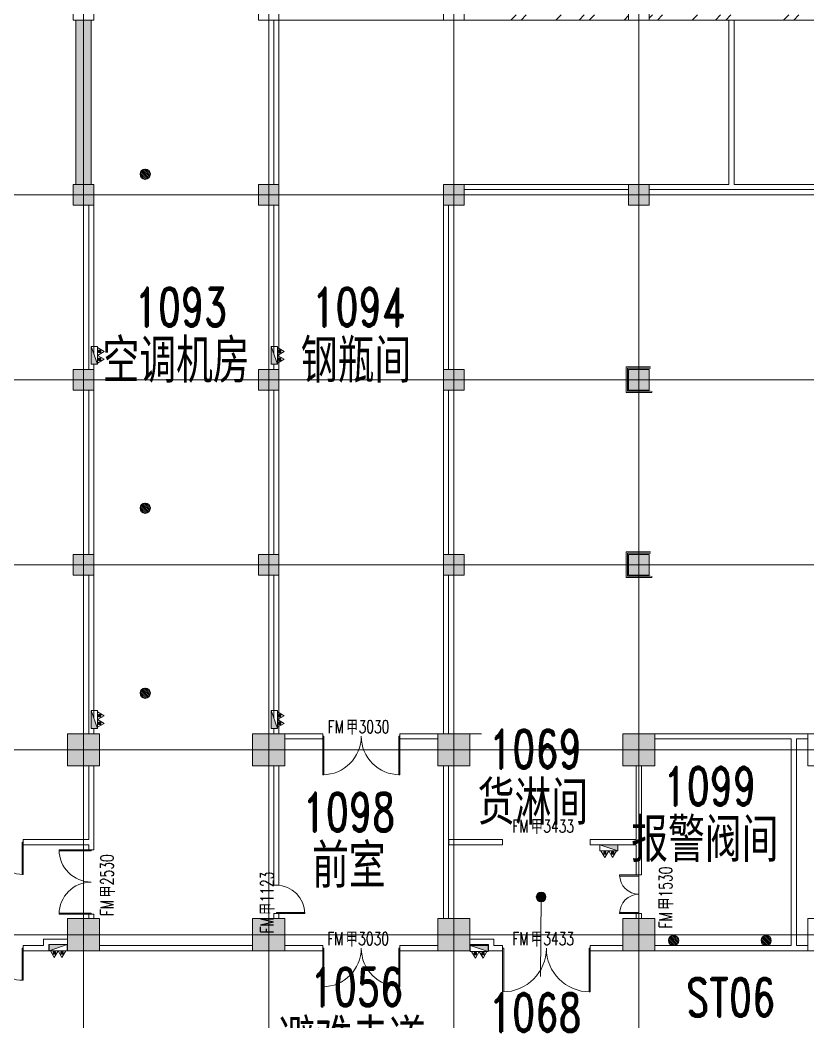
# Model space of a CAD drawing. Header units: millimetres. Extents: x -76632 to 443185, y -33181 to 192400.
# Drawn here: x 91130 to 121775, y 39805 to 78800 of the extents above; entities that cross this region are included whole.
import ezdxf

# ---------------------------------------------------------------- set-up
doc = ezdxf.new("R2010")
doc.units = ezdxf.units.MM
doc.linetypes.add('轴网线', pattern=[22.04, 18.38, -1.83, 0, -1.83])
doc.layers.get('0').update_dxf_attribs({"color": 8})
doc.layers.get('Defpoints').update_dxf_attribs({"color": 8})
for name, color, linetype, lineweight in [('A-ANNO-DIMS', 8, 'Continuous', 9), ('A-AREA-IDEN', 8, 'Continuous', 9), ('A-DETL-GENF', 8, 'Continuous', 18), ('A-DOOR', 8, 'Continuous', 5), ('A-DOOR-IDEN', 8, 'Continuous', 9), ('A-DOOR-OPNG', 8, 'Continuous', 5), ('A-GENM', 8, 'Continuous', 5), ('A-WALL', 8, 'Continuous', 5), ('A-WALL-PATT', 8, 'Continuous', 9), ('M-EQPM', 8, 'Continuous', 5), ('P-PIPE', 8, 'Continuous', 5), ('S-COLS', 8, 'Continuous', 5), ('S-GRID', 8, 'Continuous', 9)]:
    doc.layers.add(name, color=color, linetype=linetype, lineweight=lineweight)
doc.styles.add('RomanD', font='romand__.ttf', dxfattribs={"width": 0.7, "height": 1500})
doc.styles.add('RomanD_1', font='romand__.ttf', dxfattribs={"width": 0.7, "height": 500})
doc.styles.add('RomanD_6', font='romand__.ttf', dxfattribs={"width": 0.65, "height": 350})
doc.styles.add('仿宋_2', font='simfang.ttf', dxfattribs={"width": 0.7, "height": 1500})
doc.styles.add('微软雅黑', font='Microsoft YaHei.ttf', dxfattribs={"width": 0.7, "height": 500})
doc.dimstyles.new('0_5', dxfattribs={"dimscale": 304.8, "dimtxt": 351.251157, "dimasz": 0, "dimexe": 0.82021, "dimexo": 0.0625, "dimgap": 0, "dimtad": 1, "dimdec": 0, "dimzin": 0, "dimdsep": 46, "dimtxsty": 'RomanD_6', "dimblk1": 'NONE', "dimblk2": 'NONE', "dimsah": 1, "dimcen": 0.09, "dimazin": 0, "dimtfac": 1, "dimtdec": 4, "dimtix": 1, "dimtmove": 0, "dimatfit": 3, "dimfxl": 0.82021, "dimfxlon": 1, "dimtvp": 1, "dimtolj": 1, "dimtzin": 0, "dimlwd": 18, "dimlwe": 18, "dimarcsym": 2})
doc.dimstyles.new('0_7mm', dxfattribs={"dimscale": 304.8, "dimtxt": 351.251157, "dimasz": 0.82021, "dimexe": 1.64042, "dimexo": 0.0625, "dimgap": 0, "dimtad": 1, "dimdec": 0, "dimzin": 0, "dimdsep": 46, "dimtxsty": 'RomanD_6', "dimblk1": 'OBLIQUE', "dimblk2": 'OBLIQUE', "dimsah": 1, "dimcen": 0.09, "dimazin": 0, "dimtfac": 1, "dimtdec": 4, "dimtix": 1, "dimtmove": 0, "dimatfit": 3, "dimfxl": 1.64042, "dimfxlon": 1, "dimtvp": 1, "dimtolj": 1, "dimtzin": 0, "dimlwd": 18, "dimlwe": 18, "dimarcsym": 2})

# ---------------------------------------------------------------- blocks, each defined once
blk = doc.blocks.new('X-ST-F3-01-C-001_HLP2_rvt-1-LAY-1F-1_500-A')
at = {"layer": 'S-COLS', "true_color": 0x808080}
for points in [[(93800, 71600), (94000, 71600), (94000, 72400), (93200, 72400), (93200, 71600), (93300, 71600)], [(101000, 71600), (101200, 71600), (101200, 72400), (100400, 72400), (100400, 71600), (100900, 71600)], [(107794, 71600), (108400, 71600), (108400, 72400), (107600, 72400), (107600, 71600)], [(114800, 71600), (115600, 71600), (115600, 72400), (114800, 72400), (114800, 72200)], [(93800, 64400), (94000, 64400), (94000, 65200), (93200, 65200), (93200, 64400)], [(101000, 64400), (101200, 64400), (101200, 65200), (100400, 65200), (100400, 64400), (100735, 64400)], [(107800, 64400), (108400, 64400), (108400, 65200), (107600, 65200), (107600, 64400), (107726, 64400)], [(115600, 64400), (115600, 65200), (114800, 65200), (114800, 64400)], [(93200, 57200), (94000, 57200), (94000, 58000), (93200, 58000), (93200, 57785)], [(101200, 57200), (101200, 58000), (100400, 58000), (100400, 57200), (101156, 57200)], [(107800, 57200), (108400, 57200), (108400, 58000), (107600, 58000), (107600, 57200), (107658, 57200)], [(115600, 57200), (115600, 58000), (114800, 58000), (114800, 57200), (115300, 57200)], [(92975, 49775), (94225, 49775), (94225, 51025), (92975, 51025), (92975, 50647)], [(101158, 49775), (101425, 49775), (101425, 51025), (100175, 51025), (100175, 49775), (101000, 49775)], [(107375, 49775), (108625, 49775), (108625, 51025), (107375, 51025), (107375, 50647)], [(115825, 49775), (115825, 51025), (114575, 51025), (114575, 49775)], [(94225, 42575), (94225, 43825), (92975, 43825), (92975, 42575)], [(101425, 42575), (101425, 43825), (100175, 43825), (100175, 42575), (100735, 42575)], [(107375, 42575), (108625, 42575), (108625, 43825), (107375, 43825), (107375, 42699)], [(114575, 42575), (115825, 42575), (115825, 43825), (114575, 43825), (114575, 42741)]]:
    blk.add_hatch(color=8, dxfattribs=at).paths.add_polyline_path(points, flags=0)
at = {"layer": 'S-COLS', "color": 7, "lineweight": 9}
for p, q in [((93200, 79600), (93200, 78800)), ((94000, 78800), (94000, 79600)), ((100400, 79600), (100400, 78800)), ((101200, 78800), (101200, 79600)), ((107600, 79600), (107600, 78800)), ((108400, 78800), (108400, 79600)), ((114800, 79600), (114800, 78800)), ((115600, 78800), (115600, 79600)), ((93200, 78800), (94000, 78800)), ((100400, 78800), (101200, 78800)), ((107600, 78800), (108400, 78800)), ((114800, 78800), (115600, 78800)), ((94000, 72400), (93200, 72400)), ((93200, 72400), (93200, 71600)), ((94000, 71600), (94000, 72400)), ((101200, 72400), (100400, 72400)), ((100400, 72400), (100400, 71600)), ((101200, 71600), (101200, 72400)), ((108400, 72400), (107600, 72400)), ((107600, 72400), (107600, 71600)), ((108400, 71600), (108400, 72400)), ((115600, 72400), (114800, 72400)), ((114800, 72400), (114800, 71600)), ((115600, 71600), (115600, 72400)), ((93200, 71600), (94000, 71600)), ((100400, 71600), (101200, 71600)), ((107600, 71600), (108400, 71600)), ((114800, 71600), (115600, 71600)), ((94000, 65200), (93200, 65200)), ((93200, 65200), (93200, 64400)), ((94000, 64400), (94000, 65200)), ((101200, 65200), (100400, 65200)), ((100400, 65200), (100400, 64400)), ((101200, 64400), (101200, 65200)), ((108400, 65200), (107600, 65200)), ((107600, 65200), (107600, 64400)), ((108400, 64400), (108400, 65200)), ((115600, 65200), (114800, 65200)), ((114800, 65200), (114800, 64400)), ((115600, 64400), (115600, 65200)), ((93200, 64400), (94000, 64400)), ((100400, 64400), (101200, 64400)), ((107600, 64400), (108400, 64400)), ((114800, 64400), (115600, 64400)), ((94000, 58000), (93200, 58000)), ((93200, 58000), (93200, 57200)), ((94000, 57200), (94000, 58000)), ((101200, 58000), (100400, 58000)), ((100400, 58000), (100400, 57200)), ((101200, 57200), (101200, 58000)), ((108400, 58000), (107600, 58000)), ((107600, 58000), (107600, 57200)), ((108400, 57200), (108400, 58000)), ((115600, 58000), (114800, 58000)), ((114800, 58000), (114800, 57200)), ((115600, 57200), (115600, 58000)), ((93200, 57200), (94000, 57200)), ((100400, 57200), (101200, 57200)), ((107600, 57200), (108400, 57200)), ((114800, 57200), (115600, 57200)), ((94225, 51025), (92975, 51025)), ((92975, 51025), (92975, 49775)), ((94225, 49775), (94225, 51025)), ((101425, 51025), (100175, 51025)), ((100175, 51025), (100175, 49775)), ((101425, 49775), (101425, 51025)), ((108625, 51025), (107375, 51025)), ((107375, 51025), (107375, 49775)), ((108625, 49775), (108625, 51025)), ((115825, 51025), (114575, 51025)), ((114575, 51025), (114575, 49775)), ((115825, 49775), (115825, 51025)), ((123025, 51025), (121775, 51025)), ((121775, 51025), (121775, 49775)), ((92975, 49775), (94225, 49775)), ((100175, 49775), (101425, 49775)), ((107375, 49775), (108625, 49775)), ((114575, 49775), (115825, 49775)), ((121775, 49775), (123025, 49775)), ((94225, 43825), (92975, 43825)), ((92975, 43825), (92975, 42575)), ((94225, 42575), (94225, 43825)), ((101425, 43825), (100175, 43825)), ((100175, 43825), (100175, 42575)), ((101425, 42575), (101425, 43825)), ((108625, 43825), (107375, 43825)), ((107375, 43825), (107375, 42575)), ((108625, 42575), (108625, 43825)), ((115825, 43825), (114575, 43825)), ((114575, 43825), (114575, 42575)), ((115825, 42575), (115825, 43825)), ((122175, 43825), (121775, 43825)), ((121775, 43825), (121775, 42575)), ((92975, 42575), (94225, 42575)), ((100175, 42575), (101425, 42575)), ((107375, 42575), (108625, 42575)), ((114575, 42575), (115825, 42575)), ((121775, 42575), (122800, 42575))]:
    blk.add_line(p, q, dxfattribs=at)
blk = doc.blocks.new('双扇平开防火门_带观察窗 - FM甲2530-4642914-LAY-1F-1_500-A')
at = {"layer": 'A-DOOR'}
for p, q in [((-1210, 0), (-1250, 0)), ((-1250, 0), (-1250, -1250)), ((-1250, 0), (-1210, 0)), ((-1250, -850), (-1250, 0)), ((-1210, -1250), (-1210, 0)), ((-1210, 0), (-1210, -850)), ((1210, -1250), (1210, 0)), ((1210, 0), (1250, 0)), ((1210, -850), (1210, 0)), ((1250, 0), (1250, -1250)), ((1210, 0), (1250, 0)), ((1250, 0), (1250, -850)), ((-1250, -1050), (-1250, -850)), ((-1250, -1250), (-1250, -1050)), ((-1210, -850), (-1210, -1050)), ((-1210, -1050), (-1210, -1250)), ((1210, -1050), (1210, -850)), ((1210, -1250), (1210, -1050)), ((1250, -850), (1250, -1050)), ((1250, -1050), (1250, -1250)), ((-1250, -1250), (-1210, -1250)), ((-1210, -1250), (-1250, -1250)), ((1250, -1250), (1210, -1250)), ((1250, -1250), (1210, -1250))]:
    blk.add_line(p, q, dxfattribs=at)
for centre, start, end in [((-1250, 0), 270, 360), ((1250, 0), 180, 270)]:
    blk.add_arc(centre, 1250, start, end, dxfattribs=at)
at = {"layer": 'A-DOOR-OPNG'}
for p, q in [((-1250, -100), (-1250, 100)), ((1250, -100), (1250, 100))]:
    blk.add_line(p, q, dxfattribs=at)
blk = doc.blocks.new('双扇平开防火门_带观察窗 - FM甲3433-4643127-LAY-1F-1_500-A')
at = {"layer": 'A-DOOR'}
for p, q in [((-1700, 0), (-1700, 1700)), ((-1700, 1700), (-1660, 1700)), ((-1700, 1700), (-1700, 1500)), ((-1660, 1700), (-1700, 1700)), ((-1660, 1700), (-1660, 0)), ((-1660, 1500), (-1660, 1700)), ((1700, 1700), (1660, 1700)), ((1660, 1700), (1660, 0)), ((1700, 1700), (1660, 1700)), ((1660, 1700), (1660, 1500)), ((1700, 0), (1700, 1700)), ((1700, 1500), (1700, 1700)), ((-1700, 1500), (-1700, 1300)), ((-1700, 1300), (-1700, 0)), ((-1660, 1300), (-1660, 1500)), ((-1660, 0), (-1660, 1300)), ((1660, 1500), (1660, 1300)), ((1660, 1300), (1660, 0)), ((1700, 1300), (1700, 1500)), ((1700, 0), (1700, 1300)), ((-1660, 0), (-1700, 0)), ((-1700, 0), (-1660, 0)), ((1660, 0), (1700, 0)), ((1660, 0), (1700, 0))]:
    blk.add_line(p, q, dxfattribs=at)
for centre, start, end in [((-1700, 0), 0, 90), ((1700, 0), 90, 180)]:
    blk.add_arc(centre, 1700, start, end, dxfattribs=at)
at = {"layer": 'A-DOOR-OPNG'}
for p, q in [((-1700, 100), (-1700, -100)), ((1700, 100), (1700, -100))]:
    blk.add_line(p, q, dxfattribs=at)
blk = doc.blocks.new('双扇平开防火门_带观察窗 - FM甲2530-4642848-LAY-1F-1_500-A')
at = {"layer": 'A-DOOR'}
for p, q in [((-1250, 0), (-1250, 1250)), ((-1250, 1250), (-1210, 1250)), ((-1250, 1250), (-1250, 1050)), ((-1210, 1250), (-1250, 1250)), ((-1210, 1250), (-1210, 0)), ((-1210, 1050), (-1210, 1250)), ((1250, 1250), (1210, 1250)), ((1210, 1250), (1210, 0)), ((1250, 1250), (1210, 1250)), ((1210, 1250), (1210, 1050)), ((1250, 0), (1250, 1250)), ((1250, 1050), (1250, 1250)), ((-1250, 1050), (-1250, 850)), ((-1250, 850), (-1250, 0)), ((-1210, 850), (-1210, 1050)), ((-1210, 0), (-1210, 850)), ((1210, 1050), (1210, 850)), ((1210, 850), (1210, 0)), ((1250, 850), (1250, 1050)), ((1250, 0), (1250, 850)), ((-1210, 0), (-1250, 0)), ((-1250, 0), (-1210, 0)), ((1210, 0), (1250, 0)), ((1210, 0), (1250, 0))]:
    blk.add_line(p, q, dxfattribs=at)
for centre, start, end in [((-1250, 0), 0, 90), ((1250, 0), 90, 180)]:
    blk.add_arc(centre, 1250, start, end, dxfattribs=at)
at = {"layer": 'A-DOOR-OPNG'}
for p, q in [((-1250, 100), (-1250, -100)), ((1250, 100), (1250, -100))]:
    blk.add_line(p, q, dxfattribs=at)
blk = doc.blocks.new('圆形地漏_固定_2 - 热轧钢管-3953174-LAY-1F-1_500-A')
at = {"layer": 'A-GENM'}
for p, q in [((-193, 52), (52, -193)), ((102, -172), (-172, 102)), ((-141, 141), (141, -141)), ((172, -102), (-102, 172)), ((193, -52), (-52, 193)), ((13, 200), (200, 13)), ((-13, -200), (-200, -13))]:
    blk.add_line(p, q, dxfattribs=at)
blk.add_circle((0, 0), 200, dxfattribs=at)
at = {"layer": 'P-PIPE'}
for start, end in [(0, 180), (180, 0)]:
    blk.add_arc((0, 0), 200, start, end, dxfattribs=at)
blk = doc.blocks.new('双扇平开防火门_带观察窗 - FM甲3030-4643157-LAY-1F-1_500-A')
at = {"layer": 'A-DOOR'}
for p, q in [((-1500, 0), (-1500, 1500)), ((-1500, 1500), (-1460, 1500)), ((-1500, 1500), (-1500, 1300)), ((-1460, 1500), (-1500, 1500)), ((-1500, 1300), (-1500, 1100)), ((-1460, 1500), (-1460, 0)), ((-1460, 1300), (-1460, 1500)), ((-1460, 1100), (-1460, 1300)), ((1500, 1500), (1460, 1500)), ((1460, 1500), (1460, 0)), ((1500, 1500), (1460, 1500)), ((1460, 1500), (1460, 1300)), ((1460, 1300), (1460, 1100)), ((1500, 0), (1500, 1500)), ((1500, 1300), (1500, 1500)), ((1500, 1100), (1500, 1300)), ((-1500, 1100), (-1500, 0)), ((-1460, 0), (-1460, 1100)), ((1460, 1100), (1460, 0)), ((1500, 0), (1500, 1100)), ((-1460, 0), (-1500, 0)), ((-1500, 0), (-1460, 0)), ((1460, 0), (1500, 0)), ((1460, 0), (1500, 0))]:
    blk.add_line(p, q, dxfattribs=at)
for centre, start, end in [((-1500, 0), 0, 90), ((1500, 0), 90, 180)]:
    blk.add_arc(centre, 1500, start, end, dxfattribs=at)
at = {"layer": 'A-DOOR-OPNG'}
for p, q in [((-1500, 100), (-1500, -100)), ((1500, 100), (1500, -100))]:
    blk.add_line(p, q, dxfattribs=at)
blk = doc.blocks.new('双扇平开防火门_带观察窗 - FM甲1530-4643071-LAY-1F-1_500-A')
at = {"layer": 'A-DOOR'}
for p, q in [((-750, 0), (-750, 750)), ((-750, 750), (-710, 750)), ((-750, 750), (-750, 550)), ((-710, 750), (-750, 750)), ((-750, 550), (-750, 350)), ((-710, 750), (-710, 0)), ((-710, 550), (-710, 750)), ((-710, 350), (-710, 550)), ((750, 750), (710, 750)), ((710, 750), (710, 0)), ((750, 750), (710, 750)), ((710, 750), (710, 550)), ((710, 550), (710, 350)), ((750, 0), (750, 750)), ((750, 550), (750, 750)), ((750, 350), (750, 550)), ((-750, 350), (-750, 0)), ((-710, 0), (-750, 0)), ((-750, 0), (-710, 0)), ((-710, 0), (-710, 350)), ((710, 350), (710, 0)), ((710, 0), (750, 0)), ((710, 0), (750, 0)), ((750, 0), (750, 350))]:
    blk.add_line(p, q, dxfattribs=at)
for centre, start, end in [((-750, 0), 0, 90), ((750, 0), 90, 180)]:
    blk.add_arc(centre, 750, start, end, dxfattribs=at)
at = {"layer": 'A-DOOR-OPNG'}
for p, q in [((-750, 100), (-750, -100)), ((750, 100), (750, -100))]:
    blk.add_line(p, q, dxfattribs=at)
blk = doc.blocks.new('单扇平开防火门_带观察窗 - FM甲1123-4703358-LAY-1F-1_500-A')
at = {"layer": 'A-DOOR'}
for p, q in [((550, 1100), (510, 1100)), ((510, 1100), (510, 0)), ((510, 1100), (550, 1100)), ((510, 900), (510, 1100)), ((510, 700), (510, 900)), ((550, 0), (550, 1100)), ((550, 1100), (550, 900)), ((550, 900), (550, 700)), ((510, 0), (510, 700)), ((550, 700), (550, 0)), ((510, 0), (550, 0)), ((550, 0), (510, 0))]:
    blk.add_line(p, q, dxfattribs=at)
blk.add_arc((550, 0), 1100, 90, 180, dxfattribs=at)
at = {"layer": 'A-DOOR-OPNG'}
for p, q in [((-550, -100), (-550, 100)), ((550, -99), (550, 100))]:
    blk.add_line(p, q, dxfattribs=at)
blk = doc.blocks.new('室内消火栓箱_带灭火器__左右式_ - SG24D65-P-4294461-LAY-1F-1_500-A')
at = {"layer": 'A-DETL-GENF', "lineweight": 5}
blk.add_hatch(color=256, dxfattribs=at).paths.add_polyline_path([(-350, -240), (350, 0), (-350, 0), (-350, -128)], flags=0)
h = blk.add_hatch(color=256, dxfattribs=at)
h.paths.add_polyline_path([(-105, -370), (-105, -280), (-195, -280), (-195, -370)], flags=0)
h.paths.add_polyline_path([(195, -370), (195, -280), (105, -280), (105, -370)], flags=0)
for p, q in [((350, 0), (-350, 0)), ((-350, -240), (350, 0)), ((-350, -240), (-350, 0)), ((-350, 0), (-350, -240)), ((-350, -240), (350, 0)), ((350, 0), (-350, 0)), ((-350, -240), (350, -240)), ((-300, -240), (-150, -500)), ((-105, -280), (-195, -280)), ((-195, -280), (-195, -370)), ((-195, -370), (-105, -370)), ((0, -240), (-150, -500)), ((-105, -370), (-105, -280)), ((0, -240), (150, -500)), ((195, -280), (105, -280)), ((105, -280), (105, -370)), ((105, -370), (195, -370)), ((300, -240), (150, -500)), ((195, -370), (195, -280))]:
    blk.add_line(p, q, dxfattribs=at)
at = {"layer": 'M-EQPM'}
blk.add_line((350, 0), (350, -240), dxfattribs=at)
blk = doc.blocks.new('室内消火栓箱_带灭火器__左右式_ - SG24D65-P-4299218-LAY-1F-1_500-A')
at = {"layer": 'A-DETL-GENF', "lineweight": 5}
blk.add_hatch(color=256, dxfattribs=at).paths.add_polyline_path([(-350, 240), (-350, 0), (350, 0), (-283, 217)], flags=0)
h = blk.add_hatch(color=256, dxfattribs=at)
h.paths.add_polyline_path([(-195, 370), (-195, 280), (-105, 280), (-105, 370), (-130, 370)], flags=0)
h.paths.add_polyline_path([(150, 370), (105, 370), (105, 280), (195, 280), (195, 370)], flags=0)
for p, q in [((-300, 240), (-150, 500)), ((0, 240), (-150, 500)), ((0, 240), (150, 500)), ((300, 240), (150, 500)), ((-350, 240), (350, 240)), ((-350, 240), (350, 0)), ((-350, 240), (-350, 0)), ((-350, 240), (350, 0)), ((-350, 0), (-350, 240)), ((-195, 370), (-105, 370)), ((-195, 280), (-195, 370)), ((-105, 280), (-195, 280)), ((-105, 370), (-105, 280)), ((105, 280), (105, 370)), ((105, 370), (195, 370)), ((195, 280), (105, 280)), ((195, 370), (195, 280)), ((350, 0), (-350, 0)), ((350, 0), (-350, 0))]:
    blk.add_line(p, q, dxfattribs=at)
at = {"layer": 'M-EQPM'}
blk.add_line((350, 0), (350, 240), dxfattribs=at)
blk = doc.blocks.new('*D1431')
at = {"layer": 'A-ANNO-DIMS', "color": 0, "lineweight": 18, "transparency": 16777216}
for p, q in [((19261, 131300), (19742, 131300)), ((19492, 130200), (19492, 131300)), ((19261, 130200), (19742, 130200)), ((259200, 4470), (259200, 4951)), ((259200, 4701), (264000, 4701)), ((264000, 4470), (264000, 4951))]:
    blk.add_line(p, q, dxfattribs=at)
at = {"layer": 'Defpoints', "color": 0, "transparency": 16777216}
for p in [(19242, 131300), (19492, 131300), (19242, 130200), (264000, 4701), (259200, 4451), (264000, 4451)]:
    blk.add_point(p, dxfattribs=at)
at = {"layer": 'A-ANNO-DIMS', "color": 0, "lineweight": 18, "transparency": 16777216, "insert": (19317, 130750), "char_height": 350, "width": 972.7, "attachment_point": 5, "rotation": 90, "style": 'RomanD_6'}
blk.add_mtext('\\A1;1100', dxfattribs=at)
at = {"layer": 'A-ANNO-DIMS', "color": 0, "lineweight": 18, "transparency": 16777216, "insert": (261600, 4876), "char_height": 350, "width": 972.7, "attachment_point": 5, "style": 'RomanD_6'}
blk.add_mtext('\\A1;4800', dxfattribs=at)
blk = doc.blocks.new('_None')
blk = doc.blocks.new('*D1432')
at = {"layer": 'A-ANNO-DIMS', "color": 0, "lineweight": 18, "transparency": 16777216}
for p, q in [((19261, 133750), (19742, 133750)), ((19492, 131300), (19492, 133750)), ((19261, 131300), (19742, 131300)), ((260638, 2650), (261119, 2650)), ((260869, 1700), (260869, 2650)), ((261100, 1700), (260619, 1700))]:
    blk.add_line(p, q, dxfattribs=at)
at = {"layer": 'Defpoints', "color": 0, "transparency": 16777216}
for p in [(19242, 133750), (19492, 133750), (19242, 131300), (260619, 2650), (260869, 2650), (261119, 1700)]:
    blk.add_point(p, dxfattribs=at)
at = {"layer": 'A-ANNO-DIMS', "color": 0, "lineweight": 18, "transparency": 16777216, "char_height": 350, "attachment_point": 5, "rotation": 90, "style": 'RomanD_6'}
for s, insert, width in [('\\A1;2450', (19317, 132525), 972.7), ('\\A1;950', (260694, 2175), 729.52)]:
    blk.add_mtext(s, dxfattribs=dict(at, insert=insert, width=width))
blk = doc.blocks.new('_Oblique')
at = {"color": 0, "linetype": 'ByBlock', "lineweight": -2}
blk.add_line((-0.5, -0.5), (0.5, 0.5), dxfattribs=at)
blk = doc.blocks.new('*D1435')
at = {"layer": 'A-ANNO-DIMS', "color": 0, "lineweight": 18, "transparency": 16777216}
for p, q in [((36400, 122962), (36400, 123443)), ((37400, 122962), (37400, 123443)), ((36400, 123193), (37400, 123193)), ((142908, 4300), (141928, 4300)), ((142428, 4300), (142428, -550)), ((142908, -550), (141928, -550))]:
    blk.add_line(p, q, dxfattribs=at)
at = {"layer": 'Defpoints', "color": 0, "transparency": 16777216}
for p in [(36400, 122943), (37400, 123193), (37400, 122943), (142928, 4300), (142428, -550), (142928, -550)]:
    blk.add_point(p, dxfattribs=at)
at = {"layer": 'A-ANNO-DIMS', "color": 0, "lineweight": 18, "transparency": 16777216, "xscale": 250, "yscale": 250, "zscale": 250}
for p, rotation in [((142428, 4300), 90), ((142428, -550), 270)]:
    blk.add_blockref('_Oblique', p, dxfattribs=dict(at, rotation=rotation))
at = {"layer": 'A-ANNO-DIMS', "color": 0, "lineweight": 18, "transparency": 16777216, "insert": (36900, 123368), "char_height": 350, "width": 972.7, "attachment_point": 5, "style": 'RomanD_6'}
blk.add_mtext('\\A1;1000', dxfattribs=at)
at = {"layer": 'A-ANNO-DIMS', "color": 0, "lineweight": 18, "transparency": 16777216, "insert": (142253, 1875), "char_height": 350, "width": 972.7, "attachment_point": 5, "rotation": 90, "style": 'RomanD_6'}
blk.add_mtext('\\A1;4850', dxfattribs=at)

msp = doc.modelspace()

# ---------------------------------------------------------------- hatches: boundary and pattern name
at = {"layer": 'A-AREA-IDEN', "lineweight": 18, "transparency": 33554687}
h = msp.add_hatch(color=256, dxfattribs=at)
edge = h.paths.add_edge_path(flags=0)
edge.add_arc((111398, 44670.2), 187.5, 0, 360)
at = {"layer": 'A-WALL-PATT', "lineweight": 5, "transparency": 33554687}
h = msp.add_hatch(color=256, dxfattribs=at)
h.paths.add_polyline_path([(93300, 72400), (93900, 72400), (93900, 78800), (93300, 78800)], flags=0)
h.paths.add_polyline_path([(93300, 79600), (93900, 79600), (93900, 86000), (93300, 86000)], flags=0)
h = msp.add_hatch(dxfattribs=at)
h.set_pattern_fill('FP_10', color=256, style=0, pattern_type=2)
h.set_pattern_definition([(45, (-4e-09, 0), (-1325.825, 1325.825), []), (45, (-4e-09, 400), (-1325.825, 1325.825), []), (45, (-4e-09, 1300), (-1325.825, 1325.825), [1875, -625])])
h.paths.add_polyline_path([(112088.7, 78800), (114800, 78800), (114800, 79000), (108400, 79000), (108400, 78800)], flags=0)
h.paths.add_polyline_path([(125401.9, 78800), (129200, 78800), (129200, 79000), (122800, 79000), (122800, 78800), (123442.5, 78800)], flags=0)
h.paths.add_polyline_path([(130300, 78800), (136400, 78800), (136400, 79000), (130000, 79000), (130000, 78800)], flags=0)
h.paths.add_polyline_path([(118700, 78800), (122000, 78800), (122000, 79000), (115600, 79000), (115600, 78800)], flags=0)

# ---------------------------------------------------------------- linework, layer by layer
at = {"layer": 'A-AREA-IDEN', "lineweight": 18, "transparency": 33554687}
msp.add_line((111398, 44670.2), (111371, 41571.2), dxfattribs=at)
msp.add_circle((111398, 44670.2), 187.5, dxfattribs=at)
at = {"layer": 'A-WALL', "lineweight": 9, "transparency": 33554687}
for p, q in [((93300, 78800), (93300, 72400)), ((93900, 72400), (93900, 78800)), ((101000, 78800), (101000, 72400)), ((101200, 78800), (107600, 78800)), ((101200, 72400), (101200, 78800)), ((108400, 78800), (114800, 78800)), ((115600, 78800), (118700, 78800)), ((118700, 78800), (118700, 72400)), ((118900, 78800), (122000, 78800)), ((118900, 72400), (118900, 78800)), ((114800, 72400), (108400, 72400)), ((108400, 72200), (114800, 72200)), ((118700, 72400), (115600, 72400)), ((115600, 72200), (122000, 72200)), ((122000, 72400), (118900, 72400)), ((93800, 71600), (93800, 65200)), ((94000, 65808.3), (94000, 71600)), ((101000, 71600), (101000, 65808.3)), ((101200, 65945), (101200, 71600)), ((107600, 71600), (107600, 65200)), ((107800, 65200), (107800, 71600)), ((101200, 65645), (101200, 65855)), ((101200, 65200), (101200, 65555)), ((94000, 65200), (94000, 65400)), ((101000, 65400), (101000, 65200)), ((93800, 64400), (93800, 58000)), ((94000, 58000), (94000, 64400)), ((101000, 64400), (101000, 58000)), ((101200, 58000), (101200, 64400)), ((107600, 64400), (107600, 58000)), ((107800, 58000), (107800, 64400)), ((93800, 57200), (93800, 51025)), ((94000, 51633.3), (94000, 57200)), ((101000, 57200), (101000, 51633.3)), ((101200, 51770), (101200, 57200)), ((107600, 57200), (107600, 51025)), ((107800, 51025), (107800, 57200)), ((101200, 51470), (101200, 51680)), ((94000, 51025), (94000, 51225)), ((101000, 51225), (101000, 51025)), ((101200, 51025), (101200, 51380)), ((102900, 51025), (101425, 51025)), ((101425, 50825), (102900, 50825)), ((102900, 50825), (102900, 51025)), ((107375, 51025), (105900, 51025)), ((105900, 51025), (105900, 50825)), ((105900, 50825), (107375, 50825)), ((121775, 51025), (115825, 51025)), ((115825, 50825), (121125, 50825)), ((121125, 50825), (121125, 42775)), ((121325, 42775), (121325, 50825)), ((121325, 50825), (121775, 50825)), ((93800, 49775), (93800, 46900)), ((94000, 46500), (94000, 49775)), ((101000, 49775), (101000, 45125)), ((101200, 45125), (101200, 49775)), ((107600, 49775), (107600, 43825)), ((107800, 43825), (107800, 49775)), ((115100, 49775), (115100, 46900)), ((115300, 45525), (115300, 49775)), ((93800, 46900), (91250, 46900)), ((91250, 46900), (91250, 46700)), ((107805, 46900), (107805, 46700)), ((109900, 46900), (107805, 46900)), ((109900, 46700), (109900, 46900)), ((113300, 46900), (113300, 46700)), ((115100, 46900), (113300, 46900)), ((91250, 46700), (93800, 46700)), ((93800, 46700), (93800, 46500)), ((93800, 46500), (94000, 46500)), ((107805, 46700), (109900, 46700)), ((113300, 46700), (113675, 46700)), ((114375, 46700), (115100, 46700)), ((115100, 46700), (115100, 45525)), ((115100, 45525), (115300, 45525)), ((101000, 45125), (101200, 45125)), ((94000, 44000), (93800, 44000)), ((93800, 44000), (93800, 43825)), ((94000, 43825), (94000, 44000)), ((101000, 44025), (101000, 43825)), ((101200, 44025), (101000, 44025)), ((101200, 43825), (101200, 44025)), ((115300, 44025), (115100, 44025)), ((115100, 44025), (115100, 43825)), ((115300, 43825), (115300, 44025)), ((92975, 43025), (92045, 43025)), ((92045, 43025), (92045, 42775)), ((109555, 43025), (108625, 43025)), ((109555, 42775), (109555, 43025)), ((92045, 42775), (91250, 42775)), ((91250, 42775), (91250, 42575)), ((91250, 42575), (92245, 42575)), ((92245, 42825), (92975, 42825)), ((92245, 42775), (92245, 42825)), ((92245, 42575), (92245, 42775)), ((100175, 42775), (94225, 42775)), ((94225, 42575), (100175, 42575)), ((102900, 42775), (101425, 42775)), ((101425, 42575), (102900, 42575)), ((102900, 42575), (102900, 42775)), ((107375, 42775), (105900, 42775)), ((105900, 42775), (105900, 42575)), ((105900, 42575), (107375, 42575)), ((108625, 42825), (109355, 42825)), ((109355, 42825), (109355, 42775)), ((109355, 42775), (109355, 42575)), ((109355, 42575), (109900, 42575)), ((109900, 42775), (109555, 42775)), ((109900, 42575), (109900, 42775)), ((114575, 42775), (113300, 42775)), ((113300, 42775), (113300, 42575)), ((113300, 42575), (114575, 42575)), ((121125, 42775), (115825, 42775)), ((115825, 42575), (121775, 42575)), ((121775, 42775), (121325, 42775))]:
    msp.add_line(p, q, dxfattribs=at)
at = {"layer": 'A-WALL', "transparency": 33554687}
for p, q in [((118900, 78800), (118700, 78800)), ((115650, 65300), (114700, 65300)), ((114700, 65300), (114700, 64300)), ((114750, 65250), (115650, 65250)), ((114750, 64350), (114750, 65250)), ((115650, 64350), (114750, 64350)), ((115700, 64300), (115700, 64350)), ((114700, 64300), (115700, 64300)), ((115650, 58100), (114700, 58100)), ((114700, 58100), (114700, 57100)), ((114750, 58050), (115650, 58050)), ((114750, 57150), (114750, 58050)), ((114700, 57100), (115700, 57100)), ((115650, 57150), (114750, 57150)), ((115700, 57100), (115700, 57150)), ((108625, 51025), (109075, 51025))]:
    msp.add_line(p, q, dxfattribs=at)
at = {"layer": 'S-GRID', "linetype": '轴网线', "transparency": 33554687}
for p, q in [((93600, -17706.2), (93600, 174400)), ((100800, -17706.2), (100800, 174400)), ((108000, -17706.2), (108000, 174400)), ((115200, -17706.2), (115200, 174400)), ((-16000, 72000), (308800, 72000)), ((-16000, 64800), (308800, 64800)), ((-16000, 57600), (308800, 57600)), ((-16000, 50400), (308800, 50400)), ((-16000, 43200), (308800, 43200))]:
    msp.add_line(p, q, dxfattribs=at)

# ---------------------------------------------------------------- block references
at = {"lineweight": 5, "transparency": 33554687}
msp.add_blockref('X-ST-F3-01-C-001_HLP2_rvt-1-LAY-1F-1_500-A', (0, 0), dxfattribs=at)
at = {"layer": 'A-DOOR', "transparency": 33554687}
for name, p, rotation in [('双扇平开防火门_带观察窗 - FM甲3030-4643157-LAY-1F-1_500-A', (104400, 50925), 180), ('双扇平开防火门_带观察窗 - FM甲2530-4642848-LAY-1F-1_500-A', (90000, 46800), 180), ('双扇平开防火门_带观察窗 - FM甲2530-4642914-LAY-1F-1_500-A', (93900, 45250), 270), ('双扇平开防火门_带观察窗 - FM甲1530-4643071-LAY-1F-1_500-A', (115200, 44775), 90), ('单扇平开防火门_带观察窗 - FM甲1123-4703358-LAY-1F-1_500-A', (101100, 44575), 270), ('双扇平开防火门_带观察窗 - FM甲3030-4643157-LAY-1F-1_500-A', (104400, 42675), 180), ('双扇平开防火门_带观察窗 - FM甲3433-4643127-LAY-1F-1_500-A', (111600, 42675), 180)]:
    msp.add_blockref(name, p, dxfattribs=dict(at, rotation=rotation))
msp.add_blockref('双扇平开防火门_带观察窗 - FM甲2530-4642914-LAY-1F-1_500-A', (90000, 42675), dxfattribs=at)
at = {"layer": 'M-EQPM', "transparency": 33554687}
for name, p, rotation in [('室内消火栓箱_带灭火器__左右式_ - SG24D65-P-4294461-LAY-1F-1_500-A', (93900, 65750), 90), ('室内消火栓箱_带灭火器__左右式_ - SG24D65-P-4294461-LAY-1F-1_500-A', (100900, 65750), 90), ('室内消火栓箱_带灭火器__左右式_ - SG24D65-P-4294461-LAY-1F-1_500-A', (93900, 51575), 90), ('室内消火栓箱_带灭火器__左右式_ - SG24D65-P-4294461-LAY-1F-1_500-A', (100900, 51575), 90), ('室内消火栓箱_带灭火器__左右式_ - SG24D65-P-4299218-LAY-1F-1_500-A', (114025, 46700), 180), ('室内消火栓箱_带灭火器__左右式_ - SG24D65-P-4299218-LAY-1F-1_500-A', (108990, 42785), 180)]:
    msp.add_blockref(name, p, dxfattribs=dict(at, rotation=rotation))
msp.add_blockref('室内消火栓箱_带灭火器__左右式_ - SG24D65-P-4294461-LAY-1F-1_500-A', (92610, 42815.3), dxfattribs=at)
at = {"layer": 'P-PIPE', "transparency": 33554687}
for p in [(95999.7, 72800), (95999.7, 59800), (95999.7, 52600), (116549.8, 42975), (120149.8, 42975)]:
    msp.add_blockref('圆形地漏_固定_2 - 热轧钢管-3953174-LAY-1F-1_500-A', p, dxfattribs=at)

# ---------------------------------------------------------------- texts
at = {"layer": 'A-AREA-IDEN', "transparency": 33554687, "char_height": 1500, "attachment_point": 1}
for s, insert, width, style in [('1093', (95591.1, 68378.6), 4826.159, 'RomanD'), ('1094', (102496.5, 68378.6), 4826.159, 'RomanD'), ('空调机房', (94334.1, 66344.5), 7856.537, '仿宋_2'), ('钢瓶间', (102049.7, 66344.5), 5892.403, '仿宋_2'), ('1069', (109374.7, 51175.1), 4826.159, 'RomanD'), ('1099', (116157.8, 49731.2), 4826.159, 'RomanD'), ('货淋间', (108928, 49141), 5892.403, '仿宋_2'), ('1098', (102123.1, 48722.8), 4826.159, 'RomanD'), ('报警阀间', (114900.8, 47697.1), 7856.537, '仿宋_2'), ('前室', (102486.6, 46688.7), 3928.269, '仿宋_2'), ('1056', (102430.1, 41914.7), 4826.159, 'RomanD'), ('ST06', (117036.3, 41514.7), 4657.804, 'RomanD'), ('1068', (109369, 40921.5), 4826.159, 'RomanD'), ('避难走道', (101173.1, 39880.6), 7856.537, '仿宋_2')]:
    msp.add_mtext(s, dxfattribs=dict(at, insert=insert, width=width, style=style))
at = {"layer": 'A-DOOR-IDEN', "transparency": 33554687, "char_height": 500, "attachment_point": 1}
for s, insert, width, style in [('FM', (103091, 51543.2), 869.831, 'RomanD_1'), ('\\f微软雅黑|b0|i0|c134|p34|;\\W.7;甲', (103808.7, 51543.2), 589.24, '微软雅黑'), ('3030', (104294.9, 51543.2), 1683.544, 'RomanD_1'), ('FM', (110275.1, 47677.2), 869.831, 'RomanD_1'), ('\\f微软雅黑|b0|i0|c134|p34|;\\W.7;甲', (110992.8, 47677.2), 589.24, '微软雅黑'), ('3433', (111479, 47677.2), 1683.544, 'RomanD_1'), ('FM', (103075.1, 43293.2), 869.831, 'RomanD_1'), ('\\f微软雅黑|b0|i0|c134|p34|;\\W.7;甲', (103792.8, 43293.2), 589.24, '微软雅黑'), ('3030', (104279, 43293.2), 1683.544, 'RomanD_1'), ('FM', (110275.1, 43293.2), 869.831, 'RomanD_1'), ('\\f微软雅黑|b0|i0|c134|p34|;\\W.7;甲', (110992.8, 43293.2), 589.24, '微软雅黑'), ('3433', (111479, 43293.2), 1683.544, 'RomanD_1')]:
    msp.add_mtext(s, dxfattribs=dict(at, insert=insert, width=width, style=style))
at = {"layer": 'A-DOOR-IDEN', "transparency": 33554687, "char_height": 500, "attachment_point": 1, "rotation": 90}
for s, insert, width, style in [('2530', (94263.7, 45129), 1683.544, 'RomanD_1'), ('1530', (115990.4, 44654), 1683.544, 'RomanD_1'), ('1123', (100481.8, 44454), 1683.544, 'RomanD_1'), ('\\f微软雅黑|b0|i0|c134|p34|;\\W.7;甲', (94263.7, 44642.8), 589.24, '微软雅黑'), ('FM', (94263.7, 43925.1), 869.831, 'RomanD_1'), ('\\f微软雅黑|b0|i0|c134|p34|;\\W.7;甲', (115990.4, 44167.8), 589.24, '微软雅黑'), ('\\f微软雅黑|b0|i0|c134|p34|;\\W.7;甲', (100481.8, 43967.8), 589.24, '微软雅黑'), ('FM', (100481.8, 43250.1), 869.831, 'RomanD_1'), ('FM', (115990.4, 43450.1), 869.831, 'RomanD_1')]:
    msp.add_mtext(s, dxfattribs=dict(at, insert=insert, width=width, style=style))

# ---------------------------------------------------------------- dimensions: what is measured, and where the dimension line sits
at = {"layer": 'A-ANNO-DIMS', "lineweight": 18, "transparency": 33554687}
for base, p1, p2, dimstyle, override, picture, middle in [((19492.1, 133750), (19242.1, 131300), (19242.1, 133750), '0_5', {"dimpost": '<>', "dimfxl": 2450}, '*D1432', (19317.1, 132525)), ((19492.1, 131300), (19242.1, 130200), (19242.1, 131300), '0_5', {"dimpost": '<>', "dimfxl": 1100}, '*D1431', (19317.1, 130750)), ((142427.5, -550), (142927.5, 4300), (142927.5, -550), '0_7mm', {"dimpost": '<>', "dimfxl": 4850}, '*D1435', (142252.5, 1875))]:
    dim = msp.add_linear_dim(base=base, p1=p1, p2=p2, angle=90, dimstyle=dimstyle, override=override, dxfattribs=at)
    dim.commit()
    dim.dimension.update_dxf_attribs({"geometry": picture, "text_midpoint": middle})

doc.saveas('drawing.dxf')
